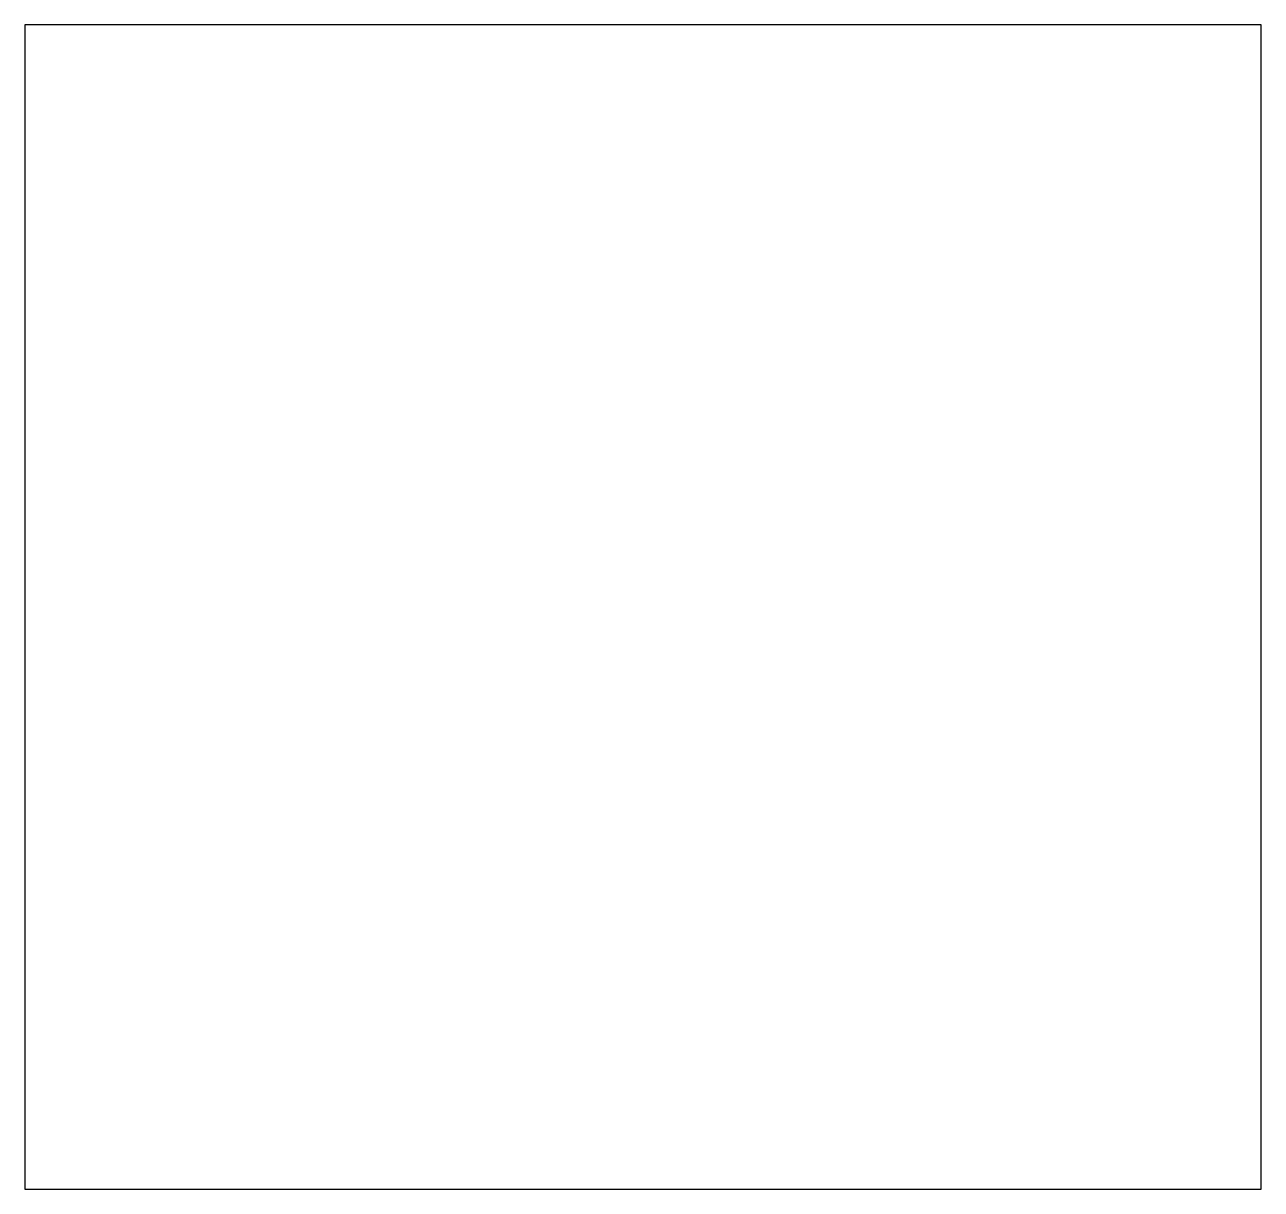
# Model space of a CAD drawing. Header units: millimetres. Extents: x -8 to 7.1, y -7.3 to 6.9.
import ezdxf

# ---------------------------------------------------------------- set-up
doc = ezdxf.new("R2010")
doc.units = ezdxf.units.MM
doc.header["$MEASUREMENT"] = 0
doc.layers.add('Default', color=18, linetype='Continuous', true_color=0x000000)

msp = doc.modelspace()

# ---------------------------------------------------------------- linework, layer by layer
at = {"layer": 'Default'}
msp.add_lwpolyline([(-8.024, -7.33), (7.075, -7.33), (7.075, 6.891), (-8.024, 6.891)], close=True, dxfattribs=at)

doc.saveas('drawing.dxf')
